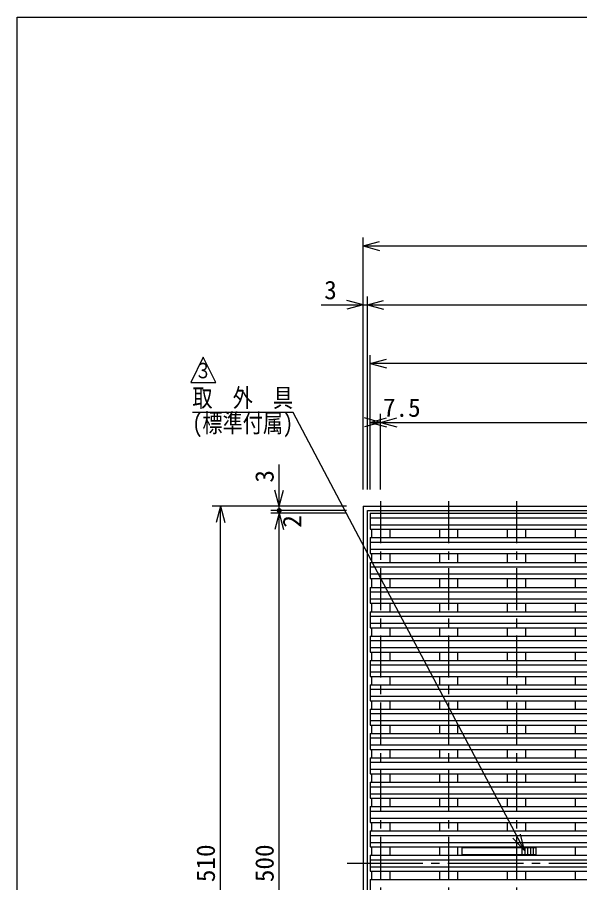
# Model space of a CAD drawing. Units: millimetres, scale not verified. Extents: x -819 to 819, y -558 to 522.
# Drawn here: x -819 to -417, y -96 to 522 of the extents above; entities that cross this region are included whole.
import ezdxf
from ezdxf.enums import TextEntityAlignment as Align

# ---------------------------------------------------------------- set-up
doc = ezdxf.new("R2010")
doc.units = ezdxf.units.MM
doc.header["$LTSCALE"] = 6
doc.linetypes.add('CHAIN1', pattern=[8, 5, -1, 1, -1])
doc.linetypes.add('CHAIN2', pattern=[12, 9, -1, 1, -1])
for name, color, linetype in [('0-0_計極細', 2, 'Continuous'), ('0-1_計細線', 3, 'Continuous'), ('0-5_寸法線', 7, 'Continuous'), ('0-7_枠細線', 5, 'Continuous'), ('0-9_枠極太', 5, 'Continuous')]:
    doc.layers.add(name, color=color, linetype=linetype)
doc.styles.add('ＭＳ ゴシック', font='')
doc.styles.get('ＭＳ ゴシック').set_extended_font_data('MS Gothic')

msp = doc.modelspace()

# ---------------------------------------------------------------- hatches: boundary and pattern name
at = {"layer": '0-5_寸法線'}
msp.add_hatch(color=256, dxfattribs=at).paths.add_polyline_path([(-630.014, 169.62, 1), (-633.614, 169.62, 1)])

# ---------------------------------------------------------------- linework, layer by layer
at = {"layer": '0-0_計極細', "linetype": 'CHAIN1'}
for p, q in [((-559.314, 176.371), (-559.314, -339.938)), ((-510.814, 176.371), (-510.814, -339.938)), ((-462.314, 176.371), (-462.314, -339.938))]:
    msp.add_line(p, q, dxfattribs=at)
at = {"layer": '0-0_計極細'}
for p, q in [((-566.814, 164.42), (-66.814, 164.42)), ((-566.814, 159.42), (-66.814, 159.42)), ((-565.814, 156.22), (-565.814, 150.32)), ((-552.814, 156.22), (-552.814, 150.32)), ((-517.314, 156.22), (-517.314, 150.32)), ((-504.314, 156.22), (-504.314, 150.32)), ((-468.814, 156.22), (-468.814, 150.32)), ((-455.814, 156.22), (-455.814, 150.32)), ((-420.314, 156.22), (-420.314, 150.32)), ((-566.814, 147.12), (-66.814, 147.12)), ((-566.814, 142.12), (-66.814, 142.12)), ((-565.814, 138.92), (-565.814, 132.52)), ((-552.814, 138.92), (-552.814, 132.52)), ((-517.314, 138.92), (-517.314, 132.52)), ((-504.314, 138.92), (-504.314, 132.52)), ((-468.814, 138.92), (-468.814, 132.52)), ((-455.814, 138.92), (-455.814, 132.52)), ((-420.314, 138.92), (-420.314, 132.52)), ((-566.814, 129.32), (-66.814, 129.32)), ((-566.814, 124.32), (-66.814, 124.32)), ((-565.814, 121.12), (-565.814, 114.72)), ((-552.814, 121.12), (-552.814, 114.72)), ((-517.314, 121.12), (-517.314, 114.72)), ((-504.314, 121.12), (-504.314, 114.72)), ((-468.814, 121.12), (-468.814, 114.72)), ((-455.814, 121.12), (-455.814, 114.72)), ((-420.314, 121.12), (-420.314, 114.72)), ((-566.814, 111.52), (-66.814, 111.52)), ((-566.814, 106.52), (-66.814, 106.52)), ((-565.814, 103.32), (-565.814, 97.32)), ((-552.814, 103.32), (-552.814, 97.32)), ((-517.314, 103.32), (-517.314, 97.32)), ((-504.314, 103.32), (-504.314, 97.32)), ((-468.814, 103.32), (-468.814, 97.32)), ((-455.814, 103.32), (-455.814, 97.32)), ((-420.314, 103.32), (-420.314, 97.32)), ((-566.814, 94.12), (-66.814, 94.12)), ((-566.814, 89.12), (-66.814, 89.12)), ((-565.814, 85.92), (-565.814, 79.92)), ((-552.814, 85.92), (-552.814, 79.92)), ((-517.314, 85.92), (-517.314, 79.92)), ((-504.314, 85.92), (-504.314, 79.92)), ((-468.814, 85.92), (-468.814, 79.92)), ((-455.814, 85.92), (-455.814, 79.92)), ((-420.314, 85.92), (-420.314, 79.92)), ((-566.814, 76.72), (-66.814, 76.72)), ((-566.814, 71.72), (-66.814, 71.72)), ((-565.814, 68.52), (-565.814, 62.52)), ((-552.814, 68.52), (-552.814, 62.52)), ((-517.314, 68.52), (-517.314, 62.52)), ((-504.314, 68.52), (-504.314, 62.52)), ((-468.814, 68.52), (-468.814, 62.52)), ((-455.814, 68.52), (-455.814, 62.52)), ((-420.314, 68.52), (-420.314, 62.52)), ((-566.814, 59.32), (-66.814, 59.32)), ((-566.814, 54.32), (-66.814, 54.32)), ((-565.814, 51.12), (-565.814, 45.12)), ((-552.814, 51.12), (-552.814, 45.12)), ((-517.314, 51.12), (-517.314, 45.12)), ((-504.314, 51.12), (-504.314, 45.12)), ((-468.814, 51.12), (-468.814, 45.12)), ((-455.814, 51.12), (-455.814, 45.12)), ((-420.314, 51.12), (-420.314, 45.12)), ((-566.814, 41.92), (-66.814, 41.92)), ((-566.814, 36.92), (-66.814, 36.92)), ((-565.814, 33.72), (-565.814, 27.72)), ((-552.814, 33.72), (-552.814, 27.72)), ((-517.314, 33.72), (-517.314, 27.72)), ((-504.314, 33.72), (-504.314, 27.72)), ((-468.814, 33.72), (-468.814, 27.72)), ((-455.814, 33.72), (-455.814, 27.72)), ((-420.314, 33.72), (-420.314, 27.72)), ((-566.814, 24.52), (-66.814, 24.52)), ((-566.814, 19.52), (-66.814, 19.52)), ((-565.814, 16.32), (-565.814, 10.32)), ((-552.814, 16.32), (-552.814, 10.32)), ((-517.314, 16.32), (-517.314, 10.32)), ((-504.314, 16.32), (-504.314, 10.32)), ((-468.814, 16.32), (-468.814, 10.32)), ((-455.814, 16.32), (-455.814, 10.32)), ((-420.314, 16.32), (-420.314, 10.32)), ((-566.814, 7.12), (-66.814, 7.12)), ((-566.814, 2.12), (-66.814, 2.12)), ((-565.814, -1.08), (-565.814, -7.08)), ((-552.814, -1.08), (-552.814, -7.08)), ((-517.314, -1.08), (-517.314, -7.08)), ((-504.314, -1.08), (-504.314, -7.08)), ((-468.814, -1.08), (-468.814, -7.08)), ((-455.814, -1.08), (-455.814, -7.08)), ((-420.314, -1.08), (-420.314, -7.08)), ((-566.814, -10.28), (-66.814, -10.28)), ((-566.814, -15.28), (-66.814, -15.28)), ((-565.814, -18.48), (-565.814, -24.48)), ((-552.814, -18.48), (-552.814, -24.48)), ((-517.314, -18.48), (-517.314, -24.48)), ((-504.314, -18.48), (-504.314, -24.48)), ((-468.814, -18.48), (-468.814, -24.48)), ((-455.814, -18.48), (-455.814, -24.48)), ((-420.314, -18.48), (-420.314, -24.48)), ((-566.814, -27.68), (-66.814, -27.68)), ((-566.814, -32.68), (-66.814, -32.68)), ((-565.814, -35.88), (-565.814, -41.88)), ((-552.814, -35.88), (-552.814, -41.88)), ((-517.314, -35.88), (-517.314, -41.88)), ((-504.314, -35.88), (-504.314, -41.88)), ((-468.814, -35.88), (-468.814, -41.88)), ((-455.814, -35.88), (-455.814, -41.88)), ((-420.314, -35.88), (-420.314, -41.88)), ((-566.814, -45.08), (-66.814, -45.08)), ((-566.814, -50.08), (-66.814, -50.08)), ((-565.814, -53.28), (-565.814, -59.28)), ((-552.814, -53.28), (-552.814, -59.28)), ((-517.314, -53.28), (-517.314, -59.28)), ((-504.314, -53.28), (-504.314, -59.28)), ((-468.814, -53.28), (-468.814, -59.28)), ((-455.814, -53.28), (-455.814, -59.28)), ((-420.314, -53.28), (-420.314, -59.28)), ((-566.814, -62.48), (-66.814, -62.48)), ((-566.814, -67.48), (-66.814, -67.48)), ((-565.814, -70.68), (-565.814, -76.68)), ((-552.814, -70.68), (-552.814, -76.68)), ((-517.314, -70.68), (-517.314, -76.68)), ((-504.314, -70.68), (-504.314, -76.68)), ((-468.814, -70.68), (-468.814, -71.33)), ((-455.814, -70.68), (-455.814, -71.33)), ((-420.314, -70.68), (-420.314, -76.68)), ((-566.814, -79.88), (-66.814, -79.88)), ((-468.814, -76.03), (-468.814, -76.68)), ((-455.814, -76.03), (-455.814, -76.68)), ((-566.814, -84.88), (-66.814, -84.88)), ((-565.814, -88.08), (-565.814, -94.08)), ((-552.814, -88.08), (-552.814, -94.08)), ((-517.314, -88.08), (-517.314, -94.08)), ((-504.314, -88.08), (-504.314, -94.08)), ((-468.814, -88.08), (-468.814, -94.08)), ((-455.814, -88.08), (-455.814, -94.08)), ((-420.314, -88.08), (-420.314, -94.08))]:
    msp.add_line(p, q, dxfattribs=at)
at = {"layer": '0-0_計極細', "linetype": 'CHAIN2'}
msp.add_line((-583.202, -82.38), (-50.269, -82.38), dxfattribs=at)
at = {"layer": '0-1_計細線'}
for p, q in [((-571.814, 172.62), (-571.814, -337.38)), ((-571.814, 172.62), (-61.814, 172.62)), ((-568.814, -334.38), (-568.814, 169.62)), ((-568.814, 169.62), (-64.814, 169.62)), ((-566.814, 167.62), (-66.814, 167.62)), ((-566.814, 167.62), (-566.814, 156.22)), ((-566.814, 156.22), (-66.814, 156.22)), ((-566.814, 150.32), (-66.814, 150.32)), ((-566.814, 150.32), (-566.814, 138.92)), ((-566.814, 138.92), (-66.814, 138.92)), ((-566.814, 132.52), (-66.814, 132.52)), ((-566.814, 132.52), (-566.814, 121.12)), ((-566.814, 121.12), (-66.814, 121.12)), ((-566.814, 114.72), (-66.814, 114.72)), ((-566.814, 114.72), (-566.814, 103.32)), ((-566.814, 103.32), (-66.814, 103.32)), ((-566.814, 97.32), (-66.814, 97.32)), ((-566.814, 97.32), (-566.814, 85.92)), ((-566.814, 85.92), (-66.814, 85.92)), ((-566.814, 79.92), (-66.814, 79.92)), ((-566.814, 79.92), (-566.814, 68.52)), ((-566.814, 68.52), (-66.814, 68.52)), ((-566.814, 62.52), (-66.814, 62.52)), ((-566.814, 62.52), (-566.814, 51.12)), ((-566.814, 51.12), (-66.814, 51.12)), ((-566.814, 45.12), (-66.814, 45.12)), ((-566.814, 45.12), (-566.814, 33.72)), ((-566.814, 33.72), (-66.814, 33.72)), ((-566.814, 27.72), (-66.814, 27.72)), ((-566.814, 27.72), (-566.814, 16.32)), ((-566.814, 16.32), (-66.814, 16.32)), ((-566.814, 10.32), (-66.814, 10.32)), ((-566.814, 10.32), (-566.814, -1.08)), ((-566.814, -1.08), (-66.814, -1.08)), ((-566.814, -7.08), (-66.814, -7.08)), ((-566.814, -7.08), (-566.814, -18.48)), ((-566.814, -18.48), (-66.814, -18.48)), ((-566.814, -24.48), (-66.814, -24.48)), ((-566.814, -24.48), (-566.814, -35.88)), ((-566.814, -35.88), (-66.814, -35.88)), ((-566.814, -41.88), (-66.814, -41.88)), ((-566.814, -41.88), (-566.814, -53.28)), ((-566.814, -53.28), (-66.814, -53.28)), ((-566.814, -59.28), (-66.814, -59.28)), ((-566.814, -59.28), (-566.814, -70.68)), ((-566.814, -70.68), (-66.814, -70.68)), ((-458.314, -71.33), (-458.314, -76.03)), ((-456.314, -71.33), (-456.314, -76.03)), ((-454.314, -71.33), (-454.314, -76.03)), ((-452.314, -71.33), (-452.314, -76.03)), ((-450.314, -71.33), (-450.314, -76.03)), ((-448.314, -71.33), (-448.314, -76.03)), ((-566.814, -76.68), (-66.814, -76.68)), ((-566.814, -76.68), (-566.814, -88.08)), ((-501.314, -76.03), (-448.314, -76.03)), ((-566.814, -88.08), (-66.814, -88.08)), ((-566.814, -94.08), (-66.814, -94.08)), ((-566.814, -94.08), (-566.814, -105.48))]:
    msp.add_line(p, q, dxfattribs=at)
msp.add_lwpolyline([(-448.314, -71.33), (-501.314, -71.33), (-501.314, -76.03)], dxfattribs=at)
at = {"layer": '0-5_寸法線'}
for p, q in [((-571.814, 184.62), (-571.814, 364.62)), ((-571.814, 358.62), (-560.223, 361.726)), ((-571.814, 358.62), (-560.223, 355.514)), ((-571.814, 358.62), (-61.814, 358.62)), ((-571.814, 184.62), (-571.814, 322.62)), ((-568.814, 184.62), (-568.814, 322.62)), ((-601.814, 316.62), (-568.814, 316.62)), ((-571.814, 316.62), (-583.405, 319.726)), ((-571.814, 316.62), (-583.405, 313.514)), ((-568.814, 316.62), (-557.223, 319.726)), ((-568.814, 316.62), (-557.223, 313.514)), ((-568.814, 316.62), (-64.814, 316.62)), ((-566.814, 184.62), (-566.814, 280.62)), ((-566.814, 274.62), (-555.223, 277.726)), ((-566.814, 274.62), (-555.223, 271.514)), ((-66.814, 274.62), (-566.814, 274.62)), ((-559.314, 232.62), (-570.905, 235.726)), ((-566.814, 184.62), (-566.814, 238.62)), ((-566.814, 232.62), (-555.223, 235.726)), ((-559.314, 184.62), (-559.314, 238.62)), ((-559.314, 232.62), (-547.723, 235.726)), ((-559.314, 232.62), (-570.905, 229.514)), ((-566.814, 232.62), (-555.223, 229.514)), ((-566.814, 232.62), (-530.657, 232.62)), ((-559.314, 232.62), (-547.723, 229.514)), ((-559.314, 232.62), (-74.314, 232.62)), ((-631.814, 169.62), (-631.814, 202.62)), ((-631.814, 172.62), (-634.92, 184.211)), ((-631.814, 172.62), (-628.708, 184.211)), ((-583.814, 172.62), (-679.814, 172.62)), ((-673.814, 172.62), (-676.92, 161.029)), ((-673.814, 172.62), (-670.708, 161.029)), ((-673.814, -337.38), (-673.814, 172.62)), ((-583.814, 172.62), (-637.814, 172.62)), ((-583.814, 169.62), (-637.814, 169.62)), ((-583.814, 167.62), (-637.814, 167.62)), ((-631.814, 167.62), (-634.92, 156.029)), ((-631.814, 167.62), (-631.814, 169.62)), ((-631.814, 167.62), (-628.708, 156.029)), ((-631.814, -332.38), (-631.814, 167.62)), ((-456.622, -73.298), (-459.289, -61.598)), ((-456.622, -73.298), (-464.782, -64.499))]:
    msp.add_line(p, q, dxfattribs=at)
msp.add_lwpolyline([(-456.622, -73.298), (-621.881, 239.555), (-693.881, 239.555)], dxfattribs=at)
at = {"layer": '0-7_枠細線'}
for p, q in [((-686.069, 279.17), (-695.069, 261.17)), ((-677.069, 261.17), (-686.069, 279.17)), ((-695.069, 261.17), (-677.069, 261.17))]:
    msp.add_line(p, q, dxfattribs=at)
at = {"layer": '0-9_枠極太'}
msp.add_lwpolyline([(-819, -558), (-819, 522), (819, 522), (819, -558)], close=True, dxfattribs=at)

# ---------------------------------------------------------------- texts
at = {"layer": '0-5_寸法線', "style": 'ＭＳ ゴシック'}
for s, p in [('3', (-599.64, 316.62)), ('7.5', (-557.657, 232.62))]:
    msp.add_text(s, height=13.2, dxfattribs=at).set_placement(p, align=Align.BOTTOM_LEFT)
at = {"layer": '0-5_寸法線', "style": 'ＭＳ ゴシック', "width": 0.8}
for s, p in [('取\u3000外\u3000具', (-693.881, 239.555)), ('(標準付属)', (-693.881, 221.555))]:
    msp.add_text(s, height=13.2, dxfattribs=at).set_placement(p, align=Align.BOTTOM_LEFT)
at = {"layer": '0-5_寸法線', "style": 'ＭＳ ゴシック'}
for s, p in [('3', (-631.814, 189.546)), ('2', (-612.108, 157.347)), ('510', (-673.814, -95.88)), ('500', (-631.814, -95.88))]:
    msp.add_text(s, height=13.2, rotation=90, dxfattribs=at).set_placement(p, align=Align.BOTTOM_LEFT)
at = {"layer": '0-7_枠細線', "style": 'ＭＳ ゴシック', "width": 0.8}
msp.add_text('３', height=11, dxfattribs=at).set_placement((-692.231, 260.802), align=Align.BOTTOM_LEFT)

doc.saveas('drawing.dxf')
